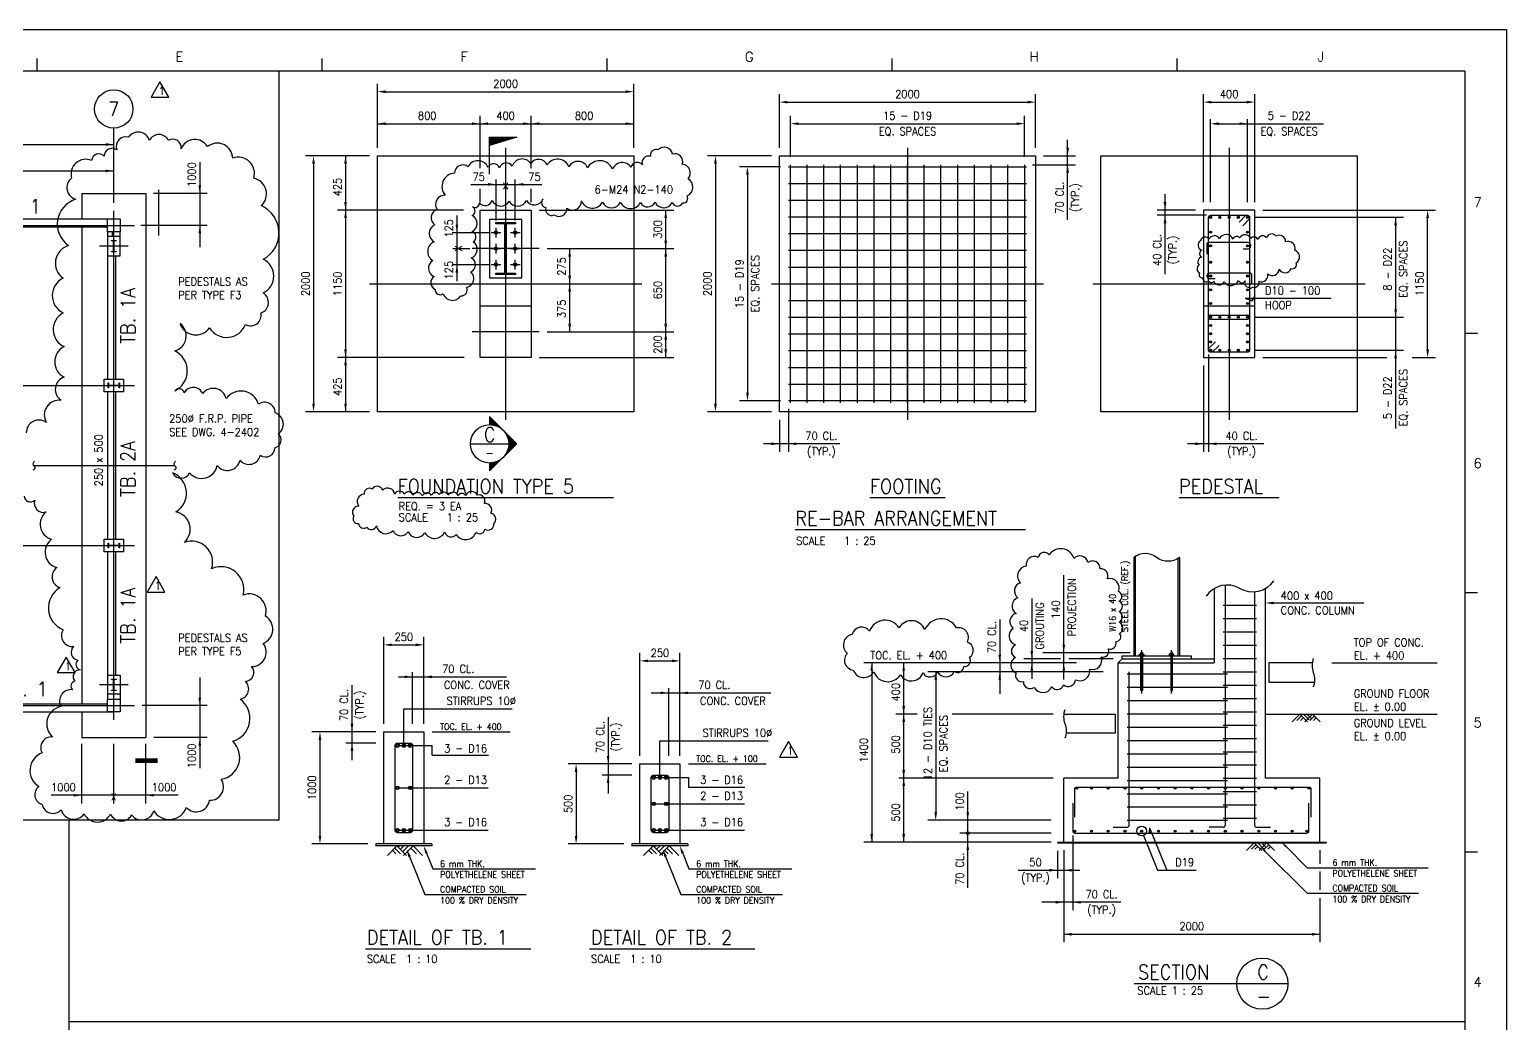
# Model space of a CAD drawing. Extents: x 0 to 84100, y -23336 to 59400.
# Drawn here: x 37971 to 84100, y 28351 to 59400 of the extents above; entities that cross this region are included whole.
import ezdxf
from ezdxf.enums import TextEntityAlignment as Align

# ---------------------------------------------------------------- set-up
doc = ezdxf.new("R2010")
doc.units = 0
doc.header["$LTSCALE"] = 2500
for name, pattern in [('CENTER', [0]), ('HIDDEN', [0]), ('PHANTOM', [0]), ('PHANTOM2', [0])]:
    doc.linetypes.add(name, pattern=pattern)
doc.layers.get('0').update_dxf_attribs({"linetype": 'CONTINUOUS'})
for name, color, linetype in [('AS', 7, 'CENTER'), ('BEAM', 7, 'CONTINUOUS'), ('BORDER', 7, 'CONTINUOUS'), ('COL', 3, 'CONTINUOUS'), ('CUTLINE', 7, 'CONTINUOUS'), ('DIM', 6, 'CONTINUOUS'), ('FRP-PIPE', 3, 'HIDDEN'), ('REVCLOUD', 7, 'CONTINUOUS'), ('TEXTM', 1, 'CONTINUOUS')]:
    doc.layers.add(name, color=color, linetype=linetype)
doc.styles.get("Standard").update_dxf_attribs({"font": 'romans', "width": 0.8})

msp = doc.modelspace()

# ---------------------------------------------------------------- linework, layer by layer
at = {"color": 0}
for p, q in [((61674, 55114), (69114, 55114)), ((61738, 47738), (61738, 55178)), ((62260, 47738), (62260, 55178)), ((62782, 47738), (62782, 55178)), ((63305, 47738), (63305, 55178)), ((63827, 47738), (63827, 55178)), ((64349, 47738), (64349, 55178)), ((64872, 47738), (64872, 55178)), ((65394, 47738), (65394, 55178)), ((65916, 47738), (65916, 55178)), ((66438, 47738), (66438, 55178)), ((66961, 47738), (66961, 55178)), ((67483, 47738), (67483, 55178)), ((68005, 47738), (68005, 55178)), ((68528, 47738), (68528, 55178)), ((69050, 55178), (69050, 47738)), ((61674, 54592), (69114, 54592)), ((39602, 54283), (39602, 53483)), ((39602, 54283), (41602, 54283)), ((41602, 54283), (41602, 37283)), ((61674, 54070), (69114, 54070)), ((61674, 53547), (69114, 53547)), ((75962, 53598), (75750, 53386)), ((39602, 53233), (39602, 38333)), ((40402, 53083), (40402, 48483)), ((40552, 53083), (40552, 52933)), ((40802, 52333), (40802, 53083)), ((76076, 53484), (75864, 53272)), ((40802, 52933), (40402, 52933)), ((40402, 52933), (40402, 52333)), ((61674, 53025), (69114, 53025)), ((40402, 52333), (40802, 52333)), ((40652, 52333), (40652, 48483)), ((61674, 52503), (69114, 52503)), ((61674, 51981), (69114, 51981)), ((61674, 51458), (69114, 51458)), ((53641, 50758), (52041, 50758)), ((61674, 50936), (69114, 50936)), ((61674, 50414), (69114, 50414)), ((74860, 50478), (76012, 50478)), ((61674, 49891), (69114, 49891)), ((61674, 49369), (69114, 49369)), ((75008, 49644), (74796, 49432)), ((75122, 49530), (74910, 49318)), ((61674, 48847), (69114, 48847)), ((40402, 48083), (40402, 43483)), ((40652, 48083), (40652, 43483)), ((61674, 48325), (69114, 48325)), ((69114, 47802), (61674, 47802)), ((51741, 46458), (52941, 46458)), ((56210, 44773), (49472, 44773)), ((66569, 44773), (64219, 44773)), ((76998, 44773), (73873, 44773)), ((69080, 43773), (61886, 43773)), ((40402, 43083), (40402, 38483)), ((40652, 43083), (40652, 39233)), ((75318, 42046), (75318, 34545)), ((74974, 41937), (74974, 39617)), ((76230, 41828), (76230, 34545)), ((76574, 36017), (76574, 41937)), ((75254, 41417), (76294, 41417)), ((75254, 41001), (76294, 41001)), ((75254, 40585), (76294, 40585)), ((75254, 40169), (76294, 40169)), ((71974, 39617), (72094, 39737)), ((72094, 39737), (74974, 39737)), ((75254, 39753), (76294, 39753)), ((40402, 39233), (40802, 39233)), ((40802, 39233), (40802, 38483)), ((71974, 36017), (71974, 39617)), ((71974, 39617), (74974, 39617)), ((72254, 39273), (75382, 39273)), ((72318, 34545), (72318, 39337)), ((75254, 39337), (76294, 39337)), ((72254, 38857), (75382, 38857)), ((75254, 38921), (76294, 38921)), ((40802, 38633), (40402, 38633)), ((72254, 38441), (75382, 38441)), ((75254, 38505), (76294, 38505)), ((39602, 38083), (39602, 37283)), ((72254, 38025), (75382, 38025)), ((75254, 38089), (76294, 38089)), ((77557, 37817), (77700, 37960)), ((77670, 37817), (77757, 37904)), ((77940, 37834), (77757, 38017)), ((77997, 37890), (77870, 38017)), ((77957, 37817), (78100, 37960)), ((78070, 37817), (78157, 37904)), ((72254, 37609), (75382, 37609)), ((75254, 37673), (76294, 37673)), ((39602, 37283), (41602, 37283)), ((72254, 37193), (75382, 37193)), ((75254, 37257), (76294, 37257)), ((72254, 36777), (75382, 36777)), ((75254, 36841), (76294, 36841)), ((70274, 34017), (70274, 36017)), ((71974, 36017), (70274, 36017)), ((72254, 36361), (75382, 36361)), ((75254, 36425), (76294, 36425)), ((75254, 36009), (76294, 36009)), ((78274, 36017), (76574, 36017)), ((78274, 34017), (78274, 36017)), ((72254, 35945), (75382, 35945)), ((72254, 35529), (75382, 35529)), ((75254, 35593), (76294, 35593)), ((72254, 35113), (75382, 35113)), ((75254, 35177), (76294, 35177)), ((72254, 34697), (75382, 34697)), ((75254, 34761), (76294, 34761)), ((71818, 34481), (72254, 34481)), ((75254, 34481), (74818, 34481)), ((76294, 34481), (76730, 34481)), ((50536, 33961), (48786, 33961)), ((48786, 33961), (48786, 33901)), ((50536, 33901), (48786, 33901)), ((49416, 33651), (49307, 33760)), ((49557, 33651), (49378, 33831)), ((49486, 33864), (49524, 33901)), ((49557, 33793), (49666, 33901)), ((49628, 33722), (49807, 33901)), ((50057, 33651), (49878, 33831)), ((50536, 33961), (50536, 33901)), ((58536, 33961), (56786, 33961)), ((56786, 33961), (56786, 33901)), ((58536, 33901), (56786, 33901)), ((57416, 33651), (57307, 33760)), ((57557, 33651), (57378, 33831)), ((57486, 33864), (57524, 33901)), ((57557, 33793), (57666, 33901)), ((57628, 33722), (57807, 33901)), ((57774, 33651), (57736, 33689)), ((57916, 33651), (57807, 33760)), ((58057, 33651), (57878, 33831)), ((58536, 33961), (58536, 33901)), ((70074, 34017), (78474, 34017)), ((70074, 33993), (78474, 33993)), ((71074, 34017), (71074, 33993)), ((76132, 33793), (76276, 33936)), ((76245, 33793), (76332, 33880)), ((76516, 33810), (76332, 33993)), ((76572, 33866), (76445, 33993)), ((76532, 33793), (76676, 33936)), ((76645, 33793), (76732, 33880)), ((78474, 34017), (78474, 33993)), ((78474, 34017), (78474, 33993)), ((48460, 30678), (53624, 30678)), ((55460, 30678), (60624, 30678))]:
    msp.add_line(p, q, dxfattribs=at)
at = {"color": 0, "linetype": 'HIDDEN'}
msp.add_line((76236, 50758), (74636, 50758), dxfattribs=at)
at = {"color": 0, "linetype": 'PHANTOM2'}
for p, q in [((72463, 42910), (72463, 39837)), ((72507, 42941), (72507, 39837)), ((73885, 42910), (73885, 39837)), ((73841, 42878), (73841, 39837))]:
    msp.add_line(p, q, dxfattribs=at)
at = {"color": 0}
for points in [[(52341, 54883), (52341, 56034), (53191, 56034), (52341, 55775)], [(52341, 45858), (52341, 45610), (53190, 46458), (52341, 47307), (52341, 47058)], [(52643, 46977), (52361, 47259), (52361, 47058)], [(52585, 47007), (52381, 47210), (52381, 47058)], [(52538, 47025), (52401, 47162), (52401, 47058)], [(52497, 47038), (52421, 47114), (52421, 47058)], [(52460, 47046), (52441, 47065), (52441, 47058)], [(52860, 46157), (53161, 46458), (52860, 46760)], [(52889, 46215), (53133, 46458), (52889, 46702)], [(52908, 46261), (53105, 46458), (52908, 46655)], [(52920, 46302), (53076, 46458), (52920, 46614)], [(52929, 46339), (53048, 46458), (52929, 46577)], [(52935, 46373), (53020, 46458), (52935, 46543)], [(52939, 46405), (52992, 46458), (52939, 46511)], [(52941, 46436), (52963, 46458), (52941, 46481)], [(52361, 45858), (52361, 45658), (52643, 45940)], [(52381, 45858), (52381, 45706), (52585, 45910)], [(52401, 45858), (52401, 45755), (52538, 45892)], [(52421, 45858), (52421, 45803), (52497, 45879)], [(52441, 45858), (52441, 45851), (52460, 45870)], [(77403, 37777), (77643, 38017), (77883, 37777)], [(77803, 37777), (78043, 38017), (78283, 37777)], [(49036, 33961), (49036, 37461), (50286, 37461), (50286, 33961)], [(57036, 33961), (57036, 36461), (58286, 36461), (58286, 33961)], [(49748, 33601), (49448, 33901), (49148, 33601)], [(50248, 33601), (49948, 33901), (49648, 33601)], [(57748, 33601), (57448, 33901), (57148, 33601)], [(58248, 33601), (57948, 33901), (57648, 33601)], [(75979, 33753), (76219, 33993), (76459, 33753)], [(76379, 33753), (76619, 33993), (76859, 33753)]]:
    msp.add_lwpolyline(points, dxfattribs=at)
for points in [[(52366, 55809), (52366, 56009), (53023, 56009)], [(52391, 55843), (52391, 55984), (52855, 55984)], [(52416, 55877), (52416, 55959), (52687, 55959)], [(52441, 55910), (52441, 55934), (52519, 55934)], [(56841, 55458), (56841, 47458), (48841, 47458), (48841, 55458)], [(69394, 55458), (69394, 47458), (61394, 47458), (61394, 55458)], [(79436, 55458), (79436, 47458), (71436, 47458), (71436, 55458)], [(52041, 53758), (53641, 53758), (53641, 49158), (52041, 49158)], [(74636, 49158), (76236, 49158), (76236, 53758), (74636, 53758)], [(52536, 51745), (52536, 51790), (52821, 51790), (52821, 53327), (52536, 53327), (52536, 53371), (53146, 53371), (53146, 53327), (52861, 53327), (52861, 51790), (53146, 51790), (53146, 51745)], [(40526, 52455), (40526, 52466), (40597, 52466), (40597, 52799), (40526, 52799), (40526, 52810), (40679, 52810), (40679, 52799), (40607, 52799), (40607, 52466), (40679, 52466), (40679, 52455)], [(40302, 48483), (40902, 48483), (40902, 48083), (40302, 48083)], [(40780, 48206), (40769, 48206), (40769, 48278), (40436, 48278), (40436, 48206), (40425, 48206), (40425, 48359), (40436, 48359), (40436, 48288), (40769, 48288), (40769, 48359), (40780, 48359)], [(40302, 43483), (40902, 43483), (40902, 43083), (40302, 43083)], [(40780, 43206), (40769, 43206), (40769, 43278), (40436, 43278), (40436, 43206), (40425, 43206), (40425, 43359), (40436, 43359), (40436, 43288), (40769, 43288), (40769, 43359), (40780, 43359)], [(72779, 39841), (72635, 39841), (72635, 39889), (72779, 39889)], [(72683, 38755), (72683, 39937), (72731, 39937), (72731, 38755)], [(73569, 39841), (73713, 39841), (73713, 39889), (73569, 39889)], [(73665, 38755), (73665, 39937), (73617, 39937), (73617, 38755)], [(40526, 38755), (40526, 38766), (40597, 38766), (40597, 39099), (40526, 39099), (40526, 39110), (40679, 39110), (40679, 39099), (40607, 39099), (40607, 38766), (40679, 38766), (40679, 38755)]]:
    msp.add_lwpolyline(points, close=True, dxfattribs=at)
for points in [[(74860, 53598), (76012, 53598, -0.414214), (76076, 53534), (76076, 49382, -0.414214), (76012, 49318), (74860, 49318, -0.414214), (74796, 49382), (74796, 53534, -0.414214)], [(69011, 39033, 0.625), (69353, 38851, 0.625), (69899, 38863, 0.625), (70263, 38931, 0.625), (70639, 39090, 0.625), (71082, 39420, 0.625), (71446, 39795, 0.625), (71663, 40057, 0.625), (71902, 40273, 0.625), (72015, 40535, 0.625), (72004, 40887, 0.625), (72004, 41217, 0.625), (72004, 41547, 0.625), (71981, 41843, 0.625), (71629, 42241, 0.625), (71412, 42548, 0.625), (71025, 42753, 0.625), (70593, 42878, 0.625), (69819, 42992, 0.625), (69478, 42912, 0.625), (69102, 42639, 0.625), (68920, 42116, 0.625), (68840, 41650, 0.625), (68784, 41161, 0.625), (68693, 40694, 0.625), (68761, 40182, 0.625), (68761, 39784, 0.625), (68784, 39295, 0.625)], [(66332, 39334, 0.625), (66855, 39346, 0.625), (67150, 39505, 0.625), (67332, 39789, 0.625), (67264, 40266, 0.625), (66923, 40709, 0.625), (65934, 40653, 0.625), (65127, 40709, 0.625), (64206, 40607, 0.625), (63660, 40505, 0.625), (63512, 39914, 0.625), (63694, 39391, 0.625), (64342, 39334, 0.625), (65172, 39244, 0.625), (65877, 39300, 0.625)], [(49386, 34391), (49386, 37031, -0.414214), (49466, 37111), (49856, 37111, -0.414214), (49936, 37031), (49936, 34391, -0.414214), (49856, 34311), (49466, 34311, -0.414214)], [(57386, 34391), (57386, 36031, -0.414214), (57466, 36111), (57856, 36111, -0.414214), (57936, 36031), (57936, 34391, -0.414214), (57856, 34311), (57466, 34311, -0.414214)]]:
    msp.add_lwpolyline(points, format="xyb", close=True, dxfattribs=at)
at = {"color": 0, "linetype": 'HIDDEN'}
msp.add_lwpolyline([(52336, 51647), (53346, 51647), (53346, 53469), (52336, 53469)], close=True, dxfattribs=at)
at = {"color": 0}
for points in [[(75874, 52551), (76026, 52551, 0.414214), (76116, 52641), (76116, 52654, 0.414214), (76026, 52744), (74789, 52744, 0.414214), (74739, 52694), (74739, 52380)], [(74998, 51610), (74846, 51610, -0.414214), (74756, 51700), (74756, 51713, -0.414214), (74846, 51803), (76083, 51803, -0.414214), (76133, 51753), (76133, 51439)], [(73885, 42910, -0.3433), (73174, 42910, 0.3433), (72463, 42910, 0.3433)], [(76824, 42179, -0.40473), (75774, 41937, 0.40473), (74724, 41695, 0.278173)], [(78066, 39751, 0.175093), (78066, 39317, -0.175721), (78066, 38859)], [(70306, 38151, 0.175093), (70307, 37717, -0.175721), (70307, 37259)], [(70618, 34797), (70618, 35673, -0.414214), (70682, 35737), (77930, 35737, -0.414214), (77994, 35673), (77994, 34797)], [(70554, 35237), (70554, 34361, 0.414214), (70618, 34297), (77866, 34297, 0.414214), (77930, 34361), (77930, 35237)]]:
    msp.add_lwpolyline(points, format="xyb", dxfattribs=at)
at = {"color": 0, "linetype": 'PHANTOM'}
for points in [[(61279, 47345)], [(65815, 47345)], [(69710, 47345)], [(59052, 46002)], [(71052, 46002)], [(59052, 42108)], [(71052, 42108)], [(59052, 37571)], [(71052, 37571)], [(61279, 35345)], [(69710, 35345)]]:
    msp.add_lwpolyline(points, dxfattribs=at)
at = {"color": 0, "linetype": 'HIDDEN'}
for points in [[(72094, 39737), (72094, 39837), (74254, 39837), (74254, 39737)], [(78033, 39617), (76674, 39617), (76674, 39017), (78103, 39017)], [(70274, 38017), (71874, 38017), (71874, 37417), (70343, 37417)]]:
    msp.add_lwpolyline(points, dxfattribs=at)
at = {"color": 0}
for centre, radius in [((40602, 56919), 600), ((74860, 53534), 32), ((74860, 53534), 17), ((75148, 53534), 32), ((75148, 53534), 32), ((75148, 53534), 17), ((75148, 53534), 17), ((75436, 53534), 32), ((75436, 53534), 32), ((75436, 53534), 17), ((75436, 53534), 17), ((75724, 53534), 32), ((75724, 53534), 32), ((75724, 53534), 17), ((75724, 53534), 17), ((76012, 53534), 32), ((76012, 53534), 17), ((52541, 53058), 50), ((53141, 53058), 50), ((74860, 53073), 32), ((74860, 53073), 17), ((76012, 53073), 32), ((76012, 53073), 17), ((52541, 52558), 50), ((53141, 52558), 50), ((74860, 52644), 32), ((74860, 52644), 17), ((76012, 52644), 32), ((76012, 52644), 17), ((74860, 52129), 32), ((74860, 52129), 17), ((76012, 52129), 32), ((76012, 52129), 17), ((52541, 52058), 50), ((53141, 52058), 50), ((74860, 51700), 32), ((74860, 51700), 17), ((76012, 51700), 32), ((76012, 51700), 17), ((74860, 51271), 32), ((74860, 51271), 17), ((76012, 51271), 32), ((76012, 51271), 17), ((74860, 50843), 32), ((74860, 50843), 17), ((76012, 50843), 32), ((76012, 50843), 17), ((74860, 50414), 32), ((74860, 50414), 17), ((75148, 50414), 32), ((75148, 50414), 32), ((75148, 50414), 17), ((75148, 50414), 17), ((75436, 50414), 32), ((75436, 50414), 32), ((75436, 50414), 17), ((75436, 50414), 17), ((75724, 50414), 32), ((75724, 50414), 32), ((75724, 50414), 17), ((75724, 50414), 17), ((76012, 50414), 32), ((76012, 50414), 17), ((74860, 50156), 32), ((74860, 50156), 32), ((74860, 49898), 32), ((74860, 49898), 32), ((74860, 50156), 17), ((74860, 50156), 17), ((74860, 49898), 17), ((74860, 49898), 17), ((76012, 50156), 32), ((76012, 50156), 32), ((76012, 49898), 32), ((76012, 49898), 32), ((76012, 50156), 17), ((76012, 50156), 17), ((76012, 49898), 17), ((76012, 49898), 17), ((74860, 49640), 32), ((74860, 49640), 32), ((74860, 49382), 32), ((74860, 49382), 32), ((74860, 49640), 17), ((74860, 49640), 17), ((74860, 49382), 17), ((74860, 49382), 17), ((75148, 49382), 32), ((75148, 49382), 32), ((75148, 49382), 17), ((75148, 49382), 17), ((75436, 49382), 32), ((75436, 49382), 32), ((75436, 49382), 17), ((75436, 49382), 17), ((75724, 49382), 32), ((75724, 49382), 32), ((75724, 49382), 17), ((75724, 49382), 17), ((76012, 49640), 32), ((76012, 49640), 32), ((76012, 49382), 32), ((76012, 49382), 32), ((76012, 49640), 17), ((76012, 49640), 17), ((76012, 49382), 17), ((76012, 49382), 17), ((52341, 46458), 600), ((49466, 37031), 55), ((49466, 37031), 30), ((49661, 37031), 55), ((49661, 37031), 30), ((49856, 37031), 55), ((49856, 37031), 30), ((57466, 36031), 55), ((57466, 36031), 30), ((57661, 36031), 55), ((57661, 36031), 30), ((57856, 36031), 55), ((57856, 36031), 30), ((49466, 35711), 55), ((49466, 35711), 30), ((49856, 35711), 55), ((49856, 35711), 30), ((70682, 35705), 32), ((70682, 35705), 12), ((71140, 35705), 32), ((71140, 35705), 12), ((71663, 35705), 32), ((71663, 35705), 12), ((72185, 35705), 32), ((72185, 35705), 12), ((72707, 35705), 32), ((72707, 35705), 12), ((73229, 35705), 32), ((73229, 35705), 12), ((73752, 35705), 32), ((73752, 35705), 12), ((74274, 35705), 32), ((74274, 35705), 12), ((74796, 35705), 32), ((74796, 35705), 12), ((75319, 35705), 32), ((75319, 35705), 12), ((75841, 35705), 32), ((75841, 35705), 12), ((76363, 35705), 32), ((76363, 35705), 12), ((76885, 35705), 32), ((76885, 35705), 12), ((77408, 35705), 32), ((77408, 35705), 12), ((77930, 35705), 32), ((77930, 35705), 12), ((57466, 35211), 55), ((57466, 35211), 30), ((57856, 35211), 55), ((57856, 35211), 30), ((49466, 34391), 55), ((49466, 34391), 30), ((49661, 34391), 55), ((49661, 34391), 30), ((49856, 34391), 55), ((49856, 34391), 30), ((57466, 34391), 55), ((57466, 34391), 30), ((57661, 34391), 55), ((57661, 34391), 30), ((57856, 34391), 55), ((57856, 34391), 30), ((70618, 34361), 32), ((70618, 34361), 12), ((71140, 34361), 32), ((71140, 34361), 12), ((71663, 34361), 32), ((71663, 34361), 12), ((72185, 34361), 32), ((72185, 34361), 12), ((72707, 34361), 152), ((72707, 34361), 32), ((72707, 34361), 12), ((73229, 34361), 32), ((73229, 34361), 12), ((73752, 34361), 32), ((73752, 34361), 12), ((74274, 34361), 32), ((74274, 34361), 12), ((74796, 34361), 32), ((74796, 34361), 12), ((75319, 34361), 32), ((75319, 34361), 12), ((75841, 34361), 32), ((75841, 34361), 12), ((76363, 34361), 32), ((76363, 34361), 12), ((76885, 34361), 32), ((76885, 34361), 12), ((77408, 34361), 32), ((77408, 34361), 12), ((77866, 34361), 32), ((77866, 34361), 12)]:
    msp.add_circle(centre, radius, dxfattribs=at)
for centre, start, end in [((74860, 50414), 90, 270), ((76012, 50414), 270, 90), ((72254, 34545), 270, 0), ((75254, 34545), 270, 0), ((76294, 34545), 180, 270)]:
    msp.add_arc(centre, 64, start, end, dxfattribs=at)
at = {"layer": 'AS', "color": 0}
for p, q in [((52841, 55708), (52841, 47208)), ((65394, 55708), (65394, 47208)), ((75436, 55708), (75436, 47208)), ((75436, 55708), (75436, 47208)), ((40602, 37833), (40602, 53733)), ((9952, 53283), (41252, 53283)), ((53891, 52558), (51791, 52558)), ((48591, 51458), (57091, 51458)), ((61144, 51458), (69644, 51458)), ((71186, 51458), (79686, 51458)), ((53891, 49958), (51791, 49958)), ((9952, 48283), (41252, 48283)), ((9952, 43283), (41252, 43283)), ((72707, 38663), (72707, 40017)), ((73641, 38663), (73641, 40017)), ((9952, 38283), (41252, 38283))]:
    msp.add_line(p, q, dxfattribs=at)
at = {"layer": 'AS', "color": 0, "linetype": 'HIDDEN'}
for p, q in [((41052, 52633), (40152, 52633)), ((41052, 38933), (40152, 38933))]:
    msp.add_line(p, q, dxfattribs=at)
at = {"layer": 'BEAM', "color": 0}
for p, q in [((10602, 53483), (40402, 53483)), ((10802, 53233), (40402, 53233)), ((22802, 38333), (40402, 38333)), ((22802, 38083), (40602, 38083))]:
    msp.add_line(p, q, dxfattribs=at)
at = {"layer": 'BORDER', "color": 0}
for p, q in [((38200, 58500), (38200, 58100)), ((47100, 58500), (47100, 58100)), ((56000, 58500), (56000, 58100)), ((64900, 58500), (64900, 58100)), ((73800, 58500), (73800, 58100)), ((82800, 58100), (2600, 58100)), ((82800, 58100), (82800, 1300)), ((83200, 49900), (82800, 49900)), ((83200, 41800), (82800, 41800)), ((83200, 33700), (82800, 33700))]:
    msp.add_line(p, q, dxfattribs=at)
at = {"layer": 'COL', "color": 0}
for points in [[(40802, 53483), (40802, 53083), (40402, 53083), (40402, 53483)], [(40802, 38483), (40802, 38083), (40402, 38083), (40402, 38483)]]:
    msp.add_lwpolyline(points, close=True, dxfattribs=at)
at = {"layer": 'CUTLINE', "color": 0}
msp.add_lwpolyline([(0, 0), (0, 59400), (84100, 59400), (84100, 0)], close=True, dxfattribs=at)
at = {"layer": 'DIM', "color": 0}
for p, q in [((45754, 58100), (45754, 34700)), ((48841, 55708), (48841, 57708)), ((56841, 55708), (56841, 57708)), ((49091, 57458), (56591, 57458)), ((61394, 55708), (61394, 57382)), ((69394, 55708), (69394, 57382)), ((74636, 54008), (74636, 57382)), ((76236, 54008), (76236, 57382)), ((61644, 57132), (69144, 57132)), ((74886, 57132), (75986, 57132)), ((40602, 53983), (40602, 56319)), ((48841, 56458), (56841, 56458)), ((52041, 55071), (52041, 56708)), ((53641, 55071), (53641, 56708)), ((61738, 55428), (61738, 56708)), ((61988, 56458), (68800, 56458)), ((69050, 55428), (69050, 56708)), ((74860, 54008), (74860, 56605)), ((74980, 56458), (78383, 56458)), ((76012, 54008), (76012, 56605)), ((70394, 53459), (70394, 55958)), ((10602, 55808), (40602, 55808)), ((48591, 55458), (46591, 55458)), ((47841, 55458), (47841, 47458)), ((61144, 55458), (59144, 55458)), ((69644, 55458), (70644, 55458)), ((10602, 54984), (40602, 54984)), ((43289, 55260), (43289, 52598)), ((46841, 55208), (46841, 47708)), ((59394, 55208), (59394, 47708)), ((61424, 55114), (60144, 55114)), ((69300, 55178), (70644, 55178)), ((51757, 54562), (53970, 54562)), ((52541, 53437), (52541, 54714)), ((53141, 53437), (53141, 54714)), ((60394, 54864), (60394, 48052)), ((43519, 54283), (41839, 54283)), ((52041, 54008), (52041, 54428)), ((53641, 54008), (53641, 54428)), ((73436, 51759), (73436, 54258)), ((51526, 53758), (47591, 53758)), ((51318, 53595), (51318, 51541)), ((53891, 53758), (58091, 53758)), ((57841, 49158), (57841, 53758)), ((74386, 53758), (73186, 53758)), ((74730, 53598), (73186, 53598)), ((76262, 53534), (80888, 53534)), ((76486, 53758), (81888, 53758)), ((80638, 53534), (80638, 46933)), ((43519, 53283), (41452, 53283)), ((51171, 53058), (52359, 53058)), ((52391, 53058), (52691, 53058)), ((52541, 52908), (52541, 53208)), ((52991, 53058), (53291, 53058)), ((53141, 52908), (53141, 53208)), ((81638, 49408), (81638, 53508)), ((52541, 52408), (52541, 52708)), ((53141, 52408), (53141, 52708)), ((51196, 52558), (51720, 52558)), ((52391, 52558), (52691, 52558)), ((52541, 51908), (52541, 52208)), ((52991, 52558), (53291, 52558)), ((53141, 51908), (53141, 52208)), ((54141, 52558), (58091, 52558)), ((54841, 49958), (54841, 52558)), ((51171, 52058), (52359, 52058)), ((52391, 52058), (52691, 52058)), ((52991, 52058), (53291, 52058)), ((75938, 51012), (78630, 51012)), ((74860, 50350), (76012, 50350)), ((76262, 50414), (80888, 50414)), ((54141, 49958), (58091, 49958)), ((76262, 49382), (80888, 49382)), ((51541, 49158), (47591, 49158)), ((53891, 49158), (58091, 49158)), ((74636, 48908), (74636, 46208)), ((74796, 49252), (74796, 46208)), ((76486, 49158), (80359, 49158)), ((81160, 49158), (81888, 49158)), ((61424, 47802), (60144, 47802)), ((61674, 47552), (61674, 46208)), ((48591, 47458), (46591, 47458)), ((61144, 47458), (59144, 47458)), ((61394, 47208), (61394, 46208)), ((63282, 46458), (60894, 46458)), ((76524, 46458), (74136, 46458)), ((70274, 39100), (70274, 42359)), ((69274, 41627), (69274, 39117)), ((76824, 41486), (79650, 41486)), ((68274, 40973), (68274, 38647)), ((49036, 37711), (49036, 40428)), ((49286, 40178), (50036, 40178)), ((50286, 37711), (50286, 40428)), ((57036, 36711), (57036, 39928)), ((57286, 39678), (58036, 39678)), ((58286, 36711), (58286, 39928)), ((70171, 39737), (69024, 39737)), ((69616, 39937), (72346, 39937)), ((71819, 39737), (70430, 39737)), ((49936, 37711), (49936, 39324)), ((70670, 39617), (64024, 39617)), ((64274, 39617), (64274, 34017)), ((65274, 34017), (65274, 39617)), ((71500, 39337), (66023, 39337)), ((66274, 39337), (66274, 34947)), ((78643, 39617), (81935, 39617)), ((43289, 39158), (43289, 36323)), ((48042, 38922), (48042, 36574)), ((49492, 39178), (52868, 39178)), ((57936, 36711), (57936, 38824)), ((57387, 38678), (61128, 38678)), ((43519, 38283), (41491, 38283)), ((49661, 38178), (53042, 38178)), ((49661, 37111), (49661, 38178)), ((56042, 37922), (56042, 35536)), ((65695, 38017), (65024, 38017)), ((69941, 38017), (66790, 38017)), ((76574, 38017), (81935, 38017)), ((48786, 37461), (46792, 37461)), ((50551, 37461), (52979, 37461)), ((39602, 35223), (39602, 37083)), ((40602, 35223), (40602, 37083)), ((41602, 35223), (41602, 37083)), ((43519, 37283), (41854, 37283)), ((47042, 37211), (47042, 34211)), ((48786, 37111), (47852, 37111)), ((49521, 37031), (50551, 37031)), ((50551, 36736), (50551, 37031)), ((57661, 37178), (61042, 37178)), ((57661, 36111), (57661, 37178)), ((50551, 36736), (52307, 36736)), ((56786, 36461), (54792, 36461)), ((58551, 36461), (60979, 36461)), ((55042, 36211), (55042, 34211)), ((56786, 36111), (55852, 36111)), ((57521, 36031), (58551, 36031)), ((58551, 36031), (58551, 35736)), ((69937, 36017), (65121, 36017)), ((49521, 35711), (52297, 35711)), ((58551, 35736), (60307, 35736)), ((67274, 32590), (67274, 35598)), ((42610, 35480), (38643, 35480)), ((57521, 35211), (60297, 35211)), ((45754, 34700), (2600, 34700)), ((39195, 34700), (39195, 3800)), ((69883, 34697), (66024, 34697)), ((49521, 34391), (52297, 34391)), ((57521, 34391), (60297, 34391)), ((69883, 34297), (67024, 34297)), ((70554, 34218), (70554, 31887)), ((72762, 34219), (73205, 33137)), ((72953, 34466), (73490, 33137)), ((48536, 33961), (46792, 33961)), ((56536, 33961), (54792, 33961)), ((69024, 34017), (64024, 34017)), ((69883, 34017), (67024, 34017)), ((70074, 33743), (70074, 32887)), ((70274, 33767), (70274, 30887)), ((76557, 33734), (77874, 32417)), ((77215, 33876), (77874, 33217)), ((78274, 33767), (78274, 33333)), ((49839, 33564), (50313, 32378)), ((50371, 33669), (50567, 33178)), ((57839, 33564), (58313, 32378)), ((58371, 33669), (58567, 33178)), ((77874, 33217), (81651, 33217)), ((50567, 33178), (53779, 33178)), ((58567, 33178), (61779, 33178)), ((68849, 33137), (70774, 33137)), ((73205, 33137), (74409, 33137)), ((78274, 33094), (78274, 32527)), ((50313, 32378), (53484, 32378)), ((58313, 32378), (61484, 32378)), ((77874, 32417), (81356, 32417)), ((72055, 32137), (69585, 32137)), ((78274, 32265), (78274, 30887)), ((70274, 31137), (78274, 31137)), ((77274, 29594), (72477, 29594)), ((82800, 28402), (39195, 28402))]:
    msp.add_line(p, q, dxfattribs=at)
for points, format in [([(53190, 52606, 0, 100, 0), (53398, 52823, 0, 0, 0), (54613, 54089, 0, 0, -0.221383), (55415, 54400, 0, 0, 2.726304)], "xyseb"), ([(40802, 52333, 0, 100, 0), (41049, 52162, 0, 0, 0), (41963, 51530, 0, 0, 0), (42436, 51530, 0, 0, 0)], "xyseb"), ([(40302, 48083, 0, 100, 0), (40114, 47849, 0, 0, 0), (38648, 46029, 0, 0, 0)], "xyseb"), ([(42167, 45787, 0, 100, 0), (42103, 46080, 0, 0, 0), (41946, 46803, 0, 0, -0.352578), (42176, 47263, 0, 0, 1.317385)], "xyseb"), ([(40302, 43483, 0, 100, 0), (40139, 43734, 0, 0, 0), (38648, 46029, 0, 0, 0), (38093, 46029, 0, 0, 0)], "xyseb"), ([(38128, 45912, 0.102804), (38094, 45874, 0.107388), (38078, 45828, 0.310882), (38112, 45765, -0.341167), (38140, 45705, -0.130728), (38119, 45666, -0.116472), (38078, 45638)], "xyb"), ([(42533, 45912, 0.102804), (42498, 45874, 0.107388), (42483, 45828, 0.310882), (42516, 45765, -0.341167), (42544, 45705, -0.130728), (42524, 45666, -0.116472), (42483, 45638)], "xyb"), ([(40809, 39104, 0, 100, 0), (41009, 39328, 0, 0, 0), (41981, 40414, 0, 0, 0), (42405, 40414, 0, 0, 0)], "xyseb")]:
    msp.add_lwpolyline(points, format=format, dxfattribs=at)
for points in [[(75938, 51012), (75938, 51012), (76010, 50979), (76066, 50956), (76108, 50944), (76141, 50944), (76167, 50958), (76191, 50985), (76216, 51028), (76245, 51085), (76157, 50910), (76245, 51085)], [(72953, 34466), (72953, 34466), (72946, 34418), (72942, 34382), (72944, 34356), (72952, 34336), (72969, 34322), (72996, 34310), (73034, 34299), (73086, 34287), (72930, 34323), (73086, 34287)]]:
    msp.add_lwpolyline(points, dxfattribs=at)
for centre, radius in [((67274, 34297), 42.5), ((76474, 29594), 800)]:
    msp.add_circle(centre, radius, dxfattribs=at)
for points in [[(49091, 57500), (49091, 57417), (48841, 57458)], [(56591, 57500), (56591, 57417), (56841, 57458)], [(61644, 57174), (61644, 57091), (61394, 57132)], [(69144, 57174), (69144, 57091), (69394, 57132)], [(74886, 57174), (74886, 57091), (74636, 57132)], [(75986, 57174), (75986, 57091), (76236, 57132)], [(49091, 56500), (49091, 56417), (48841, 56458)], [(51791, 56500), (51791, 56417), (52041, 56458)], [(52291, 56500), (52291, 56417), (52041, 56458)], [(53391, 56500), (53391, 56417), (53641, 56458)], [(53891, 56500), (53891, 56417), (53641, 56458)], [(56591, 56500), (56591, 56417), (56841, 56458)], [(61988, 56500), (61988, 56417), (61738, 56458)], [(68800, 56500), (68800, 56417), (69050, 56458)], [(75110, 56500), (75110, 56417), (74860, 56458)], [(75762, 56500), (75762, 56417), (76012, 56458)], [(40352, 55850), (40352, 55766), (40602, 55808)], [(46799, 55208), (46883, 55208), (46841, 55458)], [(47799, 55208), (47883, 55208), (47841, 55458)], [(59352, 55208), (59436, 55208), (59394, 55458)], [(70352, 55708), (70436, 55708), (70394, 55458)], [(40352, 55026), (40352, 54943), (40602, 54984)], [(60352, 54864), (60436, 54864), (60394, 55114)], [(70352, 54928), (70436, 54928), (70394, 55178)], [(43247, 54533), (43331, 54533), (43289, 54283)], [(52291, 54604), (52291, 54521), (52541, 54562)], [(53391, 54604), (53391, 54521), (53141, 54562)], [(47799, 54008), (47883, 54008), (47841, 53758)], [(73478, 54008), (73394, 54008), (73436, 53758)], [(47799, 53508), (47883, 53508), (47841, 53758)], [(57799, 53508), (57883, 53508), (57841, 53758)], [(73478, 53348), (73394, 53348), (73436, 53598)], [(80597, 53284), (80680, 53284), (80638, 53534)], [(81597, 53508), (81680, 53508), (81638, 53758)], [(43247, 53033), (43331, 53033), (43289, 53283)], [(51276, 53308), (51359, 53308), (51318, 53058)], [(57799, 52808), (57883, 52808), (57841, 52558)], [(54799, 52308), (54883, 52308), (54841, 52558)], [(57799, 52308), (57883, 52308), (57841, 52558)], [(51276, 51808), (51359, 51808), (51318, 52058)], [(54799, 51708), (54883, 51708), (54841, 51458)], [(54799, 51208), (54883, 51208), (54841, 51458)], [(80597, 50664), (80680, 50664), (80638, 50414)], [(54799, 50208), (54883, 50208), (54841, 49958)], [(57799, 50208), (57883, 50208), (57841, 49958)], [(57799, 49708), (57883, 49708), (57841, 49958)], [(47799, 49408), (47883, 49408), (47841, 49158)], [(57799, 49408), (57883, 49408), (57841, 49158)], [(80597, 49132), (80680, 49132), (80638, 49382)], [(81597, 49408), (81680, 49408), (81638, 49158)], [(47799, 48908), (47883, 48908), (47841, 49158)], [(60352, 48052), (60436, 48052), (60394, 47802)], [(46799, 47708), (46883, 47708), (46841, 47458)], [(47799, 47708), (47883, 47708), (47841, 47458)], [(59352, 47708), (59436, 47708), (59394, 47458)], [(61144, 46500), (61144, 46417), (61394, 46458)], [(61924, 46500), (61924, 46417), (61674, 46458)], [(74386, 46500), (74386, 46417), (74636, 46458)], [(75046, 46500), (75046, 46417), (74796, 46458)], [(76824, 41444), (76824, 41527), (76574, 41486)], [(49286, 40219), (49286, 40136), (49036, 40178)], [(50036, 40219), (50036, 40136), (50286, 40178)], [(70232, 40187), (70316, 40187), (70274, 39937)], [(57286, 39719), (57286, 39636), (57036, 39678)], [(58036, 39719), (58036, 39636), (58286, 39678)], [(68232, 39867), (68316, 39867), (68274, 39617)], [(69232, 39987), (69316, 39987), (69274, 39737)], [(49686, 39219), (49686, 39136), (49936, 39178)], [(50536, 39219), (50536, 39136), (50286, 39178)], [(64232, 39367), (64316, 39367), (64274, 39617)], [(65232, 39367), (65316, 39367), (65274, 39617)], [(66232, 39087), (66316, 39087), (66274, 39337)], [(68232, 39087), (68316, 39087), (68274, 39337)], [(69232, 39367), (69316, 39367), (69274, 39617)], [(70232, 39367), (70316, 39367), (70274, 39617)], [(43247, 38533), (43331, 38533), (43289, 38283)], [(57686, 38719), (57686, 38636), (57936, 38678)], [(58536, 38719), (58536, 38636), (58286, 38678)], [(65232, 38267), (65316, 38267), (65274, 38017)], [(65232, 37767), (65316, 37767), (65274, 38017)], [(47000, 37211), (47084, 37211), (47042, 37461)], [(48000, 37711), (48084, 37711), (48042, 37461)], [(43247, 37033), (43331, 37033), (43289, 37283)], [(48000, 36861), (48084, 36861), (48042, 37111)], [(55000, 36211), (55084, 36211), (55042, 36461)], [(56000, 36711), (56084, 36711), (56042, 36461)], [(56000, 35861), (56084, 35861), (56042, 36111)], [(65232, 36267), (65316, 36267), (65274, 36017)], [(65232, 35767), (65316, 35767), (65274, 36017)], [(39352, 35521), (39352, 35438), (39602, 35480)], [(41852, 35521), (41852, 35438), (41602, 35480)], [(66232, 34947), (66316, 34947), (66274, 34697)], [(67232, 34947), (67316, 34947), (67274, 34697)], [(47000, 34211), (47084, 34211), (47042, 33961)], [(55000, 34211), (55084, 34211), (55042, 33961)], [(64232, 34267), (64316, 34267), (64274, 34017)], [(65232, 34267), (65316, 34267), (65274, 34017)], [(49801, 33548), (49878, 33579), (49747, 33796)], [(50332, 33654), (50410, 33685), (50278, 33901)], [(57801, 33548), (57878, 33579), (57747, 33796)], [(58332, 33654), (58410, 33685), (58278, 33901)], [(67232, 33767), (67316, 33767), (67274, 34017)], [(76533, 33711), (76580, 33758), (76415, 33876)], [(77192, 33852), (77239, 33899), (77074, 34017)], [(69824, 33179), (69824, 33095), (70074, 33137)], [(70524, 33179), (70524, 33095), (70274, 33137)], [(70024, 32179), (70024, 32095), (70274, 32137)], [(70804, 32179), (70804, 32095), (70554, 32137)], [(70524, 31179), (70524, 31095), (70274, 31137)], [(78024, 31179), (78024, 31095), (78274, 31137)]]:
    msp.add_solid(points, dxfattribs=at)
at = {"layer": 'FRP-PIPE', "color": 0}
msp.add_line((38096, 45783), (42508, 45783), dxfattribs=at)
at = {"layer": 'REVCLOUD', "color": 0}
for points in [[(42324, 57288), (42045, 57770), (41767, 57288)], [(42199, 41827), (41921, 42309), (41642, 41827)], [(39393, 39311), (39114, 39793), (38836, 39311)], [(61954, 36674), (61675, 37156), (61397, 36674)]]:
    msp.add_lwpolyline(points, close=True, dxfattribs=at)
for points in [[(42508, 48113, 0.625), (42508, 49363, 0.625), (42672, 50217, 0.625), (43593, 50086, 0.625), (44711, 50184, 0.625), (45204, 50546, 0.625), (45270, 51171, 0.625), (45270, 52223, 0.625), (45204, 53900, 0.625), (44974, 54754, 0.625), (44316, 55379, 0.625), (43527, 55741, 0.625), (42705, 55675, 0.625), (42310, 55938, 0.625), (41718, 55938, 0.625), (41060, 56036, 0.625), (40699, 55642, 0.625), (40304, 55445, 0.625), (39909, 55313, 0.625), (39284, 54754, 0.625), (39416, 54097, 0.625), (39186, 52650, 0.625), (39021, 51631, 0.625), (39021, 50546, 0.625), (39054, 49494, 0.625), (39054, 48541, 0.625), (38956, 47817, 0.625), (38495, 47127, 0.625), (37870, 46798, 0.625)], [(42442, 45549, 0.625), (42972, 45549, 0.625), (43830, 45778, 0.625), (44546, 45946, 0.625), (45183, 46105, 0.625), (45634, 46335, 0.625), (45740, 46768, 0.625), (45642, 47422, 0.625), (45121, 47696, 0.625), (44113, 47873, 0.625), (43379, 48032, 0.625), (42804, 48050, 0.595922), (42517, 48124, 0.625)], [(38364, 36804, 0.625), (38265, 35752, 0.625), (38364, 35193, 0.625), (38956, 35029, 0.625), (39679, 34897, 0.625), (40501, 34897, 0.625), (41159, 34864, 0.625), (41850, 34996, 0.625), (42869, 35094, 0.625), (43593, 35324, 0.625), (43955, 35982, 0.625), (44316, 37165, 0.625), (44547, 38481, 0.625), (44711, 39039, 0.625), (44908, 39500, 0.625), (45270, 40223, 0.625), (45336, 41078, 0.625), (44645, 41735, 0.625), (43659, 42557, 0.625), (42804, 43379, 0.625), (42540, 44333, 0.625), (42442, 45549, 0.625)], [(42436, 45552, 0.001096), (42442, 45549, 0.625)], [(37804, 44826, 0.625), (38133, 44694, 0.625), (38495, 44333, 0.625), (38660, 43478, 0.625), (38824, 42590, 0.625), (38923, 41965, 0.625), (39021, 40650, 0.625), (39350, 40124, 0.625), (39482, 39697, 0.625), (39548, 39401, 0.625), (39383, 39039, 0.625), (39317, 38776, 0.625), (38956, 38250, 0.625), (38692, 37297, 0.625), (38364, 36804, 0.625)]]:
    msp.add_lwpolyline(points, format="xyb", dxfattribs=at)
for points in [[(57508, 54005, 0.625), (58042, 53995, 0.625), (58379, 53985, 0.625), (58507, 54202, 0.625), (58537, 54737, 0.625), (58359, 55192, 0.625), (58052, 55508, 0.625), (57597, 55637, 0.625), (57369, 55439, 0.625), (57112, 55172, 0.625), (56755, 55093, 0.625), (56181, 55033, 0.625), (55400, 55083, 0.625), (54816, 55113, 0.625), (54133, 55162, 0.625), (53628, 55212, 0.625), (53044, 55132, 0.625), (52648, 55083, 0.625), (52292, 55103, 0.625), (51668, 55113, 0.625), (51243, 54915, 0.625), (50956, 54222, 0.625), (50698, 53777, 0.625), (50629, 53302, 0.625), (50609, 52768, 0.625), (50570, 52184, 0.625), (50609, 51680, 0.625), (50639, 51284, 0.625), (50886, 51145, 0.625), (51441, 51086, 0.625), (51619, 51343, 0.625), (51757, 51828, 0.625), (51767, 52263, 0.625), (51827, 52768, 0.625), (51797, 53094, 0.625), (51797, 53589, 0.625), (51807, 53866, 0.625), (52025, 53985, 0.625), (52421, 54074, 0.625), (52955, 54034, 0.625), (53489, 54064, 0.625), (54014, 54113, 0.625), (54093, 53836, 0.625), (54360, 53609, 0.625), (54756, 53817, 0.625), (55212, 54044, 0.625), (55865, 54005, 0.625), (56429, 54005, 0.625), (57052, 53995, 0.625)], [(77489, 52508, 0.625), (77200, 52767, 0.625), (76911, 52941, 0.625), (76604, 52892, 0.625), (76334, 52844, 0.625), (76113, 52873, 0.625), (75766, 52892, 0.625), (75564, 52854, 0.625), (75131, 52864, 0.625), (74814, 52854, 0.625), (74544, 52806, 0.625), (74583, 52508, 0.625), (74583, 52287, 0.625), (74506, 52036, 0.625), (74516, 51796, 0.625), (74612, 51642, 0.625), (74804, 51546, 0.625), (74958, 51536, 0.625), (75285, 51517, 0.625), (75728, 51565, 0.625), (75940, 51546, 0.625), (76065, 51354, 0.625), (76171, 51354, 0.625), (76373, 51536, 0.625), (76642, 51767, 0.625), (76998, 51911, 0.625), (77373, 51931, 0.625), (77537, 52113, 0.625)], [(48803, 43896, 0.625), (49326, 43753, 0.625), (49794, 43713, 0.625), (50317, 43682, 0.625), (50935, 43713, 0.625), (51300, 43626, 0.625), (51918, 43698, 0.625), (52196, 43793, 0.625), (52473, 43959, 0.625), (52378, 44292, 0.625), (52180, 44593, 0.625), (51966, 44855, 0.625), (51585, 44839, 0.625), (51356, 44839, 0.625), (51046, 44855, 0.625), (50769, 44871, 0.625), (50523, 44847, 0.625), (50238, 44831, 0.625), (49944, 44855, 0.625), (49675, 44886, 0.625), (49373, 44886, 0.625), (49001, 45013, 0.625), (48676, 45045, 0.625), (48422, 44886, 0.625), (48256, 44514, 0.625), (48097, 44197, 0.625), (48248, 43967, 0.625), (48509, 43856, 0.625)]]:
    msp.add_lwpolyline(points, format="xyb", close=True, dxfattribs=at)
at = {"layer": 'TEXTM', "color": 0}
msp.add_line((41999, 54393), (41999, 52968), dxfattribs=at)
msp.add_lwpolyline([(41274, 36559, 150, 150, 0), (41976, 36559, 0, 0, 0), (41976, 37505, 0, 0, 0)], format="xyseb", dxfattribs=at)

# ---------------------------------------------------------------- texts
at = {"color": 0, "width": 0.9}
for s, height, p in [('7', 450, (40602, 56919)), ('C', 450, (52341, 46748)), ('-', 250, (52341, 46169))]:
    msp.add_text(s, height=height, dxfattribs=at).set_placement(p, align=Align.MIDDLE)
for s, height, p in [('PEDESTALS AS', 250, (42615, 51326)), ('PER TYPE F3', 250, (42615, 50906)), ('250%%C F.R.P. PIPE', 250, (42332, 47047)), ('SEE DWG. 4-2402', 250, (42332, 46627)), ('FOUNDATION TYPE 5', 450, (49472, 44773)), ('FOOTING', 450, (64219, 44773)), ('PEDESTAL', 450, (73873, 44773)), ('SCALE   1 : 25', 250, (49499, 43961)), ('REQ. = 3 EA', 250, (49499, 44309)), ('RE-BAR ARRANGEMENT', 450, (61886, 43773)), ('SCALE   1 : 25', 250, (61913, 43231)), ('PEDESTALS AS', 250, (42615, 40198)), ('PER TYPE F5', 250, (42615, 39778))]:
    msp.add_text(s, height=height, dxfattribs=at).set_placement(p, align=Align.BOTTOM_LEFT)
at = {"layer": 'BORDER', "color": 0}
for s, p in [('E', (42650, 58400)), ('F', (51550, 58400)), ('G', (60450, 58400)), ('H', (69350, 58400)), ('J', (78300, 58400)), ('7', (83200, 53850)), ('6', (83200, 45700)), ('5', (83200, 37600)), ('4', (83200, 29500))]:
    msp.add_text(s, height=300, dxfattribs=at).set_placement(p, align=Align.CENTER)
at = {"layer": 'DIM', "color": 0, "width": 0.9}
for s, p in [('2000', (52841, 57708)), ('2000', (65394, 57382)), ('400', (75436, 57382)), ('70 CL.', (62704, 46708)), ('250', (49661, 40428)), ('250', (57661, 39928)), ('50', (69391, 33387)), ('70 CL.', (71454, 32387))]:
    msp.add_text(s, height=250, dxfattribs=at).set_placement(p, align=Align.MIDDLE_CENTER)
at = {"layer": 'DIM', "color": 0}
for s, height, width, p in [('800', 250, 0.9, (50392, 56708)), ('400', 250, 0.9, (52841, 56708)), ('800', 250, 0.9, (55291, 56708)), ('15 - D19', 250, 0.9, (65394, 56708)), ('5 - D22', 250, 0.9, (77314, 56708)), ('EQ. SPACES', 250, 0.9, (65394, 56208)), ('EQ. SPACES', 250, 0.9, (77314, 56208)), ('75', 250, 0.9, (52000, 54802)), ('75', 250, 0.9, (53741, 54802)), ('40 CL.', 250, 0.9, (75826, 46708)), ('(TYP.)', 250, 0.9, (62704, 46208)), ('(TYP.)', 250, 0.9, (75826, 46208)), ('70 CL.', 250, 0.9, (51360, 39428)), ('CONC. COVER', 250, 0.9, (51940, 38928)), ('70 CL.', 250, 0.9, (59360, 38928)), ('CONC. COVER', 250, 0.9, (59940, 38428)), ('1000', 250, 0.9, (39030, 35730)), ('x', 300, 0.8, (40602, 35480)), ('1000', 250, 0.9, (42175, 35730)), ('D19', 250, 0.9, (74050, 33387)), ('(TYP.)', 250, 0.9, (69391, 32887)), ('(TYP.)', 250, 0.9, (71454, 31887)), ('2000', 250, 0.9, (74271, 31387))]:
    msp.add_text(s, height=height, dxfattribs=dict(at, width=width)).set_placement(p, align=Align.MIDDLE)
at = {"layer": 'DIM', "color": 0, "width": 0.9}
for s, height, p in [('1000', 250, (43039, 54866)), ('425', 250, (47591, 54479)), ('(TYP.)', 250, (70644, 54148)), ('125', 250, (51068, 53186)), ('40 CL.', 250, (73186, 52514)), ('(TYP.)', 250, (73686, 52514)), ('EQ. SPACES', 250, (80888, 51914)), ('125', 250, (51068, 51879)), ('275', 250, (54591, 51995)), ('15 - D19', 250, (60144, 51458)), ('EQ. SPACES', 250, (60644, 51458)), ('8 - D22', 250, (80388, 51914)), ('1150', 250, (47591, 51455)), ('375', 250, (54591, 50674)), ('200', 250, (57591, 49558)), ('425', 250, (47591, 48242)), ('5 - D22', 250, (80388, 47897)), ('EQ. SPACES', 250, (80888, 47897)), ('250 x 500', 250, (40130, 45945)), ('STEEL COL. (REF.)', 200, (72193, 41691)), ('PROJECTION', 250, (70524, 41353)), ('140', 250, (70024, 41278)), ('W16 x 40', 200, (71795, 41178)), ('GROUTING', 250, (69524, 40768)), ('40', 250, (69024, 40768)), ('70 CL.', 250, (47792, 38297)), ('400', 250, (65024, 38696)), ('(TYP.)', 250, (48292, 38297)), ('12 - D10 TIES', 250, (66024, 37095)), ('EQ. SPACES', 250, (66524, 37095)), ('70 CL.', 250, (55792, 37297)), ('(TYP.)', 250, (56292, 37297)), ('1000', 250, (43039, 36710)), ('1400', 250, (64024, 36884)), ('500', 250, (65024, 37069)), ('1000', 250, (46792, 35714)), ('100', 250, (67024, 35289)), ('500', 250, (65024, 34943))]:
    msp.add_text(s, height=height, rotation=90, dxfattribs=at).set_placement(p, align=Align.MIDDLE)
at = {"layer": 'DIM', "color": 0}
msp.add_text('x', height=300, dxfattribs=at).set_placement((52841, 54562), align=Align.MIDDLE)
at = {"layer": 'DIM', "color": 0, "width": 0.9}
for s, height, p in [('6-M24 N2-140', 250, (55620, 54278)), ('TB. 1', 450, (36886, 53654)), ('D10 - 100', 250, (76561, 51122)), ('HOOP', 250, (76559, 50665)), ('400 x 400', 250, (77050, 41590)), ('CONC. COLUMN', 250, (77050, 41131)), ('TOP OF CONC.', 250, (79331, 40130)), ('TOC. EL. + 400', 250, (64232, 39726)), ('EL. + 400', 250, (79331, 39721)), ('TB. 1', 450, (37098, 38573)), ('GROUND FLOOR', 250, (79331, 38530)), ('EL. %%P 0.00', 250, (79331, 38121)), ('GROUND LEVEL', 250, (79331, 37611)), ('EL. %%P 0.00', 250, (79331, 37203))]:
    msp.add_text(s, height=height, dxfattribs=at).set_placement(p)
for s, p in [('70 CL.', (70144, 54148)), ('300', (57591, 53158)), ('2000', (46591, 51458)), ('2000', (59144, 51458)), ('1150', (81388, 51458)), ('650', (57591, 51258)), ('70 CL.', (68024, 40419)), ('500', (54792, 35211)), ('70 CL.', (67024, 33183))]:
    msp.add_text(s, height=250, rotation=90, dxfattribs=at).set_placement(p, align=Align.MIDDLE_CENTER)
at = {"layer": 'DIM', "color": 0}
msp.add_text('x', height=300, rotation=90, dxfattribs=at).set_placement((51318, 52558), align=Align.MIDDLE)
at = {"layer": 'DIM', "color": 0, "width": 0.9}
for s, p in [('TB. 1A', (41271, 49581)), ('TB. 2A', (41271, 44797)), ('TB. 1A', (41271, 40217))]:
    msp.add_text(s, height=450, rotation=90, dxfattribs=at).set_placement(p)
for s, p in [('STIRRUPS 10%%C', (53165, 38428)), ('STIRRUPS 10%%C', (61165, 37428)), ('3 - D16', (52259, 36944)), ('2 - D13', (52259, 35961)), ('3 - D16', (60259, 35961)), ('2 - D13', (60259, 35461)), ('3 - D16', (52259, 34641)), ('3 - D16', (60259, 34641))]:
    msp.add_text(s, height=250, dxfattribs=at).set_placement(p, align=Align.MIDDLE_RIGHT)
for s, height, p in [('TOC. EL. + 400', 200, (50794, 37461)), ('TOC. EL. + 100', 200, (58794, 36461)), ('6 mm THK.', 200, (50794, 33178)), ('6 mm THK.', 200, (58794, 33178)), ('6 mm THK.', 200, (78665, 33217)), ('POLYETHELENE SHEET', 200, (50794, 32844)), ('POLYETHELENE SHEET', 200, (58794, 32844)), ('POLYETHELENE SHEET', 200, (78665, 32884)), ('COMPACTED SOIL', 200, (50794, 32378)), ('100 % DRY DENSITY', 200, (50794, 32035)), ('COMPACTED SOIL', 200, (58794, 32378)), ('100 % DRY DENSITY', 200, (58794, 32035)), ('COMPACTED SOIL', 200, (78665, 32417)), ('100 % DRY DENSITY', 200, (78665, 32074)), ('DETAIL OF TB. 1', 450, (48506, 30678)), ('DETAIL OF TB. 2', 450, (55506, 30678)), ('SCALE  1 : 10', 250, (48506, 30168)), ('SCALE  1 : 10', 250, (55506, 30168)), ('SECTION', 450, (72595, 29594)), ('C', 450, (76317, 29594)), ('SCALE 1 : 25', 250, (72571, 29177)), ('-', 450, (76293, 28844))]:
    msp.add_text(s, height=height, dxfattribs=at).set_placement(p, align=Align.BOTTOM_LEFT)
at = {"layer": 'REVCLOUD', "color": 0, "width": 0.9}
for p in [(42007, 57285), (41883, 41824), (39076, 39309), (61637, 36671)]:
    msp.add_text('1', height=250, dxfattribs=at).set_placement(p, align=Align.BOTTOM_LEFT)

doc.saveas('drawing.dxf')
